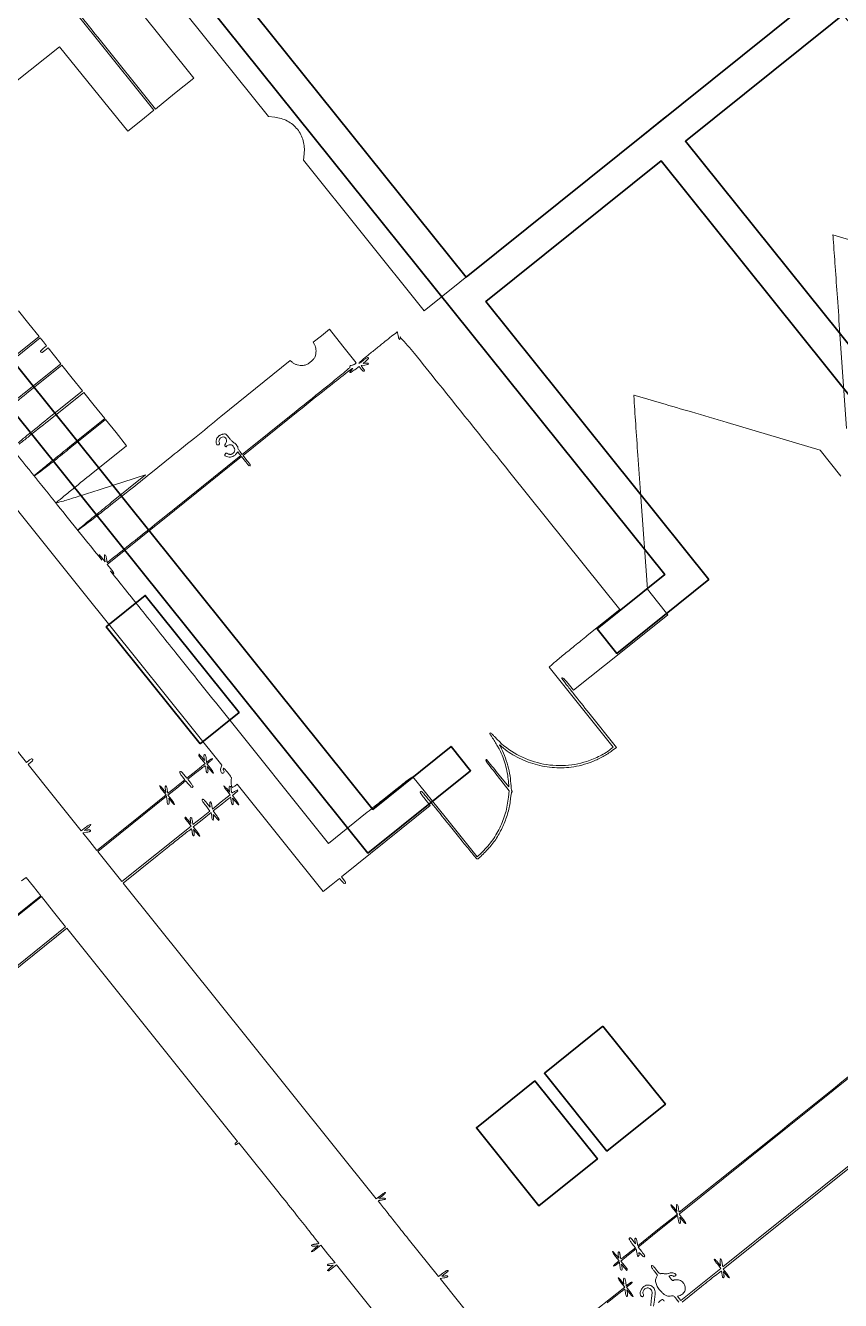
# Model space of a CAD drawing. Header units: metres. Extents: x 7511766 to 7511973, y 4692310 to 4692411.
# Drawn here: x 7511945.65 to 7511952.18, y 4692350.43 to 4692360.63 of the extents above; entities that cross this region are included whole.
import ezdxf

# ---------------------------------------------------------------- set-up
doc = ezdxf.new("R2010")
doc.units = ezdxf.units.M
doc.layers.get('0').update_dxf_attribs({"lineweight": 0})
for name, color, linetype, lineweight in [('A - objekti 1 gjendja faktike_Pen_No__7', 7, 'Continuous', 0), ('ll-cde-shtyllat', 7, 'Continuous', 0), ('shytllat', 5, 'Continuous', 0), ('Structural - Bearing_Pen_No__27', 7, 'Continuous', 0)]:
    doc.layers.add(name, color=color, linetype=linetype, lineweight=lineweight)
doc.layers.add('A - objekti 1 gjendja faktike_Pen_No__8', color=7, linetype='Continuous', lineweight=0, true_color=0xa80f02)
doc.layers.get('0').freeze()

# ---------------------------------------------------------------- blocks, each defined once
blk = doc.blocks.new('A$C51214811')
for points in [[(344.22, 37.13), (344.22, 37.9), (345.79, 37.9), (347.35, 37.9), (347.35, 18.99, 0.000291)], [(347.52, 18.99), (347.52, 37.9), (350.1, 37.9), (352.68, 37.9), (352.7, 19.01, 0.000292)], [(352.91, 19.01), (352.94, 37.9), (371.17, 37.9), (389.4, 37.9), (389.4, 37.64, 0.033607), (389.41, 37.53, 0.082504), (389.43, 37.45, 0.12651), (389.47, 37.41, 0.152103), (389.52, 37.39, 0.152103), (389.58, 37.41, 0.12651), (389.62, 37.45, 0.082504), (389.64, 37.53, 0.033607), (389.65, 37.64), (389.65, 37.9), (398.24, 37.9, -0.000692), (401.53, 37.89, -0.001155), (404.3, 37.88, -0.000054), (406.8, 37.86, -0.424202), (406.82, 37.83, -0.10382), (406.81, 37.79, -0.007062), (406.76, 37.69, -0.009869), (406.69, 37.56, -0.007234), (406.61, 37.43, 0.012708), (406.53, 37.29, 0.015414), (406.46, 37.16, 0.01405), (406.41, 37.05, 0.095102), (406.4, 36.99, 0.218217), (406.44, 36.91, 0.339983), (406.51, 36.9, 0.086405), (406.63, 37.02, 0.02268), (406.78, 37.24), (406.99, 37.6), (406.99, 36.99, 0.012065), (407, 36.74, 0.0222), (407.02, 36.55, 0.01921), (407.04, 36.4, 0.352506), (407.08, 36.37, 0.365646), (407.11, 36.4, 0.014491), (407.14, 36.58, 0.018502), (407.16, 36.83, 0.009164), (407.16, 37.13), (407.16, 37.9), (408.69, 37.9), (410.21, 37.9), (409.95, 37.44, 0.022225), (409.78, 37.09, 0.222541), (409.78, 36.94, 0.536942), (409.87, 36.92, 0.030691), (410.07, 37.19), (410.29, 37.5), (410.31, 36.98, 0.013173), (410.35, 36.48, 0.596495), (410.42, 36.45, 0.206959), (410.5, 36.59, 0.009832), (410.53, 37.16), (410.55, 37.9), (415.38, 37.9), (420.21, 37.9)], [(494.49, 37.88, -0.000004), (503.41, 37.86, -0.425827)], [(437.11, 62.94), (437.11, 64.42, -0.004017), (437.12, 64.99, -0.00671), (437.13, 65.46, -0.001804), (437.15, 65.87, -0.411716), (437.18, 65.9, -0.10382), (437.22, 65.89, -0.007062), (437.32, 65.83, -0.009869), (437.44, 65.76, -0.007234), (437.58, 65.68, 0.012708), (437.71, 65.6, 0.015414), (437.85, 65.54, 0.01405), (437.96, 65.49, 0.095102), (438.02, 65.48, 0.218217), (438.1, 65.51, 0.339983), (438.11, 65.58, 0.086405), (437.99, 65.7, 0.02268), (437.77, 65.85), (437.41, 66.07), (438.02, 66.07, 0.012065), (438.26, 66.07, 0.0222), (438.46, 66.09, 0.01921), (438.61, 66.12, 0.352506), (438.64, 66.15, 0.365646), (438.61, 66.19, 0.014491), (438.42, 66.21, 0.018502), (438.18, 66.23, 0.009164), (437.87, 66.24), (437.11, 66.24), (437.11, 66.74, 0.015416), (437.11, 66.94, 0.025878), (437.09, 67.1, 0.024068), (437.06, 67.23, 0.339565), (437.03, 67.25, 0.33177), (436.99, 67.23, 0.027191), (436.97, 67.12, 0.027994), (436.95, 66.97, 0.017186), (436.94, 66.79), (436.94, 66.33), (436.52, 66.58, 0.009346), (436.21, 66.75, 0.063105), (436.05, 66.81, 0.227008), (435.96, 66.8, 0.236522), (435.93, 66.72, 0.175744), (435.95, 66.67, 0.030637), (436.02, 66.59, 0.030019), (436.12, 66.51, 0.022931), (436.25, 66.43), (436.56, 66.24), (435.99, 66.24, 0.013372), (435.77, 66.23, 0.023366), (435.59, 66.21, 0.020491), (435.45, 66.19, 0.346819), (435.42, 66.15, 0.365646), (435.45, 66.12, 0.014491), (435.63, 66.09, 0.018502), (435.87, 66.07, 0.009164), (436.18, 66.07), (436.94, 66.07), (436.94, 61.2)], [(428.78, 47.54), (420.61, 47.54), (420.87, 48, 0.013355), (420.98, 48.21, 0.038063), (421.04, 48.36, 0.059741), (421.06, 48.46, 0.278577), (421.04, 48.51, 0.031), (421, 48.53, 0.046666), (420.96, 48.55, 0.057974), (420.94, 48.55, 0.246146), (420.92, 48.54, 0.013628), (420.91, 48.52, 0.000456), (420.85, 48.43, 0.000865), (420.79, 48.33, 0.000603), (420.72, 48.22), (420.53, 47.92), (420.53, 48.5, 0.009062), (420.53, 48.78, 0.039053), (420.51, 48.94, 0.088868), (420.47, 49.02, 0.348476), (420.42, 49.04, 0.245891), (420.38, 48.99, 0.029679), (420.34, 48.83, 0.024548), (420.31, 48.6, 0.009086), (420.29, 48.27), (420.27, 47.54), (413.8, 47.54, -0.000919), (411.32, 47.54, -0.001534), (409.23, 47.56, -0.000095), (407.36, 47.58, -0.423439), (407.34, 47.6, -0.10382), (407.35, 47.64, -0.007062), (407.4, 47.75, -0.009869), (407.47, 47.87, -0.007234), (407.55, 48.01, 0.012708), (407.63, 48.14, 0.015414), (407.69, 48.28, 0.01405), (407.74, 48.39, 0.095102), (407.76, 48.45, 0.218217), (407.72, 48.53, 0.339983), (407.65, 48.53, 0.086405), (407.53, 48.42, 0.02268), (407.38, 48.2), (407.17, 47.84), (407.16, 48.45, 0.012065), (407.16, 48.69, 0.0222), (407.14, 48.89, 0.01921), (407.11, 49.04, 0.352506), (407.08, 49.06, 0.365646), (407.04, 49.03, 0.014491), (407.02, 48.85, 0.018502), (407, 48.61, 0.009164), (406.99, 48.3), (406.99, 47.54), (379.96, 47.54), (352.94, 47.54), (352.94, 53.38, -0.001019), (352.94, 55.62, -0.0017), (352.95, 57.5, -0.000117), (352.97, 59.19, -0.423101), (353, 59.21, -0.10382), (353.04, 59.2, -0.007062), (353.14, 59.15, -0.009869), (353.27, 59.08, -0.007234), (353.4, 59, 0.012708), (353.54, 58.92, 0.015414), (353.67, 58.85, 0.01405), (353.78, 58.8, 0.095102), (353.84, 58.79, 0.218217), (353.92, 58.83, 0.339983), (353.93, 58.9, 0.086405), (353.81, 59.02, 0.02268), (353.59, 59.17), (353.23, 59.38), (353.84, 59.38, 0.012065), (354.09, 59.39, 0.0222), (354.28, 59.41, 0.01921), (354.43, 59.43, 0.352506), (354.46, 59.47, 0.365646), (354.43, 59.5, 0.014491), (354.25, 59.53, 0.018502), (354, 59.55, 0.009164), (353.7, 59.55), (352.94, 59.55), (352.94, 61.08), (352.94, 62.6), (353.39, 62.34, 0.022225), (353.74, 62.17, 0.222541), (353.9, 62.17, 0.536942), (353.91, 62.26, 0.030691), (353.64, 62.46), (353.33, 62.67), (353.87, 62.7, 0.013844), (354.37, 62.74, 0.614416), (354.4, 62.81, 0.192919), (354.24, 62.89, 0.010005), (353.68, 62.92), (352.94, 62.94), (352.94, 64.42, -0.00279), (352.94, 64.99, -0.004651), (352.95, 65.46, -0.00087), (352.96, 65.88, -0.40451), (352.98, 65.9, -0.123338), (353.01, 65.89, -0.004527), (353.11, 65.84, -0.008014), (353.23, 65.77, -0.005516), (353.36, 65.69, 0.02518), (353.59, 65.55, 0.059439), (353.78, 65.49, 0.121215), (353.9, 65.49, 0.34063), (353.95, 65.55, 0.20749), (353.93, 65.59, 0.017257), (353.84, 65.67, 0.020758), (353.73, 65.76, 0.014458), (353.59, 65.84), (353.23, 66.06), (353.84, 66.06, 0.012164), (354.09, 66.07, 0.02208), (354.28, 66.09, 0.018882), (354.43, 66.12, 0.351751), (354.46, 66.15, 0.365646), (354.43, 66.19, 0.014491), (354.25, 66.21, 0.018502), (354, 66.23, 0.009164), (353.7, 66.24), (352.94, 66.24), (352.94, 66.75, 0.021971), (352.92, 67.15, 0.330309), (352.83, 67.24, 0.427997), (352.74, 67.18, 0.023715), (352.7, 66.8, -0.01396), (352.68, 66.65, -0.022819), (352.66, 66.52, -0.018968), (352.64, 66.43, -0.344636), (352.61, 66.41, -0.104965), (352.58, 66.42, -0.006308), (352.47, 66.47, -0.00923), (352.35, 66.54, -0.006674), (352.22, 66.62, 0.009059), (351.96, 66.77, 0.07668), (351.84, 66.82, 0.284194), (351.78, 66.79, 0.169831), (351.75, 66.72, 0.174943), (351.77, 66.66, 0.032609), (351.84, 66.59, 0.031428), (351.95, 66.5, 0.024173), (352.07, 66.42), (352.39, 66.24), (351.81, 66.24, 0.013289), (351.59, 66.23, 0.023467), (351.41, 66.21, 0.020767), (351.27, 66.19, 0.347374), (351.24, 66.15, 0.362465), (351.27, 66.12, 0.015687), (351.44, 66.09, 0.019442), (351.67, 66.07, 0.009838), (351.96, 66.07), (352.68, 66.07), (352.68, 64.55), (352.68, 63.03), (352.32, 63.24, 0.011428), (352.18, 63.32, 0.013958), (352.04, 63.38, 0.012485), (351.92, 63.43, 0.089811), (351.86, 63.44, 0.188548), (351.78, 63.41, 0.340202), (351.76, 63.35, 0.103425), (351.85, 63.24, 0.028074), (352.03, 63.12), (352.3, 62.94), (351.55, 62.94, 0.00476), (351.12, 62.93, 0.046102), (350.94, 62.91, 0.16301), (350.86, 62.87, 0.231102), (350.84, 62.79, 0.216015), (350.89, 62.71, 0.087454), (351.02, 62.66, 0.034227), (351.26, 62.64, 0.004591), (351.77, 62.62), (352.68, 62.59), (352.68, 61.15), (352.68, 59.71), (352.29, 59.93, 0.008959), (352, 60.08, 0.069373), (351.85, 60.13, 0.25141), (351.78, 60.11, 0.198121), (351.75, 60.03, 0.180386), (351.77, 59.98, 0.035725), (351.84, 59.91, 0.033672), (351.95, 59.83, 0.025766), (352.07, 59.76), (352.39, 59.6), (351.81, 59.57, 0.010857), (351.29, 59.54, 0.597596), (351.26, 59.46, 0.219319), (351.4, 59.39, 0.009046), (351.96, 59.38), (352.68, 59.38), (352.68, 53.46), (352.68, 47.54), (350.1, 47.54), (347.52, 47.54), (347.52, 53.43), (347.52, 59.31), (347.84, 59.12, -0.004855), (347.97, 59.05, -0.005537), (348.09, 58.97, -0.005042), (348.19, 58.9, -0.030884), (348.24, 58.86, 0.094374), (348.33, 58.81, 0.116251), (348.43, 58.8, 0.159083), (348.51, 58.83, 0.211125), (348.54, 58.9, 0.175744), (348.52, 58.95, 0.030637), (348.44, 59.03, 0.030019), (348.34, 59.11, 0.022931), (348.22, 59.19), (347.9, 59.38), (348.47, 59.38, 0.013372), (348.7, 59.39, 0.023366), (348.88, 59.41, 0.020491), (349.02, 59.43, 0.346819), (349.04, 59.47, 0.365646), (349.01, 59.5, 0.014491), (348.83, 59.53, 0.018502), (348.59, 59.55, 0.009164), (348.28, 59.55), (347.52, 59.55), (347.52, 61.07), (347.52, 62.59), (348.13, 62.62, 0.008479), (348.46, 62.64, 0.047313), (348.63, 62.66, 0.105433), (348.73, 62.71, 0.176416), (348.77, 62.79, 0.204914), (348.76, 62.87, 0.180342), (348.69, 62.91, 0.0535), (348.53, 62.93, 0.005846), (348.16, 62.94), (347.52, 62.94), (347.52, 64.42, -0.004017), (347.53, 64.99, -0.006694), (347.54, 65.46, -0.001794), (347.56, 65.87, -0.40162), (347.58, 65.9, -0.111035), (347.62, 65.89, -0.00754), (347.73, 65.84, -0.010506), (347.85, 65.77, -0.007675), (347.99, 65.69, 0.013093), (348.12, 65.61, 0.015532), (348.26, 65.54, 0.014424), (348.37, 65.49, 0.08935), (348.44, 65.48, 0.300243), (348.5, 65.52, 0.270054), (348.5, 65.6, 0.076762), (348.37, 65.74, 0.029789), (348.15, 65.88), (347.82, 66.06), (348.43, 66.07, 0.012089), (348.67, 66.07, 0.022171), (348.87, 66.09, 0.019132), (349.02, 66.12, 0.352327), (349.04, 66.15, 0.365646), (349.01, 66.19, 0.014491), (348.83, 66.21, 0.018502), (348.59, 66.23, 0.009164), (348.28, 66.24), (347.52, 66.24), (347.52, 66.74, 0.015416), (347.51, 66.94, 0.025878), (347.5, 67.1, 0.024068), (347.47, 67.23, 0.339565), (347.44, 67.25, 0.332069), (347.4, 67.23, 0.027056), (347.38, 67.12, 0.027913), (347.36, 66.97, 0.017134), (347.35, 66.79), (347.35, 66.32), (346.94, 66.58, 0.012763), (346.64, 66.75, 0.067597), (346.47, 66.81, 0.21343), (346.38, 66.8, 0.244789), (346.34, 66.72, 0.180386), (346.36, 66.66, 0.035725), (346.43, 66.59, 0.033672), (346.53, 66.51, 0.025766), (346.65, 66.44), (346.97, 66.28), (346.4, 66.25, 0.011581), (345.87, 66.22, 0.639683), (345.84, 66.15, 0.186785), (346, 66.08, 0.009128), (346.59, 66.07), (347.35, 66.07), (347.35, 64.5), (347.35, 62.94), (346.72, 62.94, 0.008231), (346.4, 62.93, 0.037698), (346.22, 62.91, 0.078447), (346.12, 62.88, 0.275146), (346.08, 62.82, 0.209389), (346.13, 62.72, 0.116936), (346.25, 62.65, 0.056284), (346.47, 62.61, 0.013661), (346.85, 62.6), (347.35, 62.6), (347.35, 61.16, -0.004135), (347.35, 60.61, -0.006907), (347.33, 60.15, -0.001911), (347.31, 59.75, -0.411222), (347.29, 59.73, -0.10382), (347.25, 59.74, -0.007062), (347.14, 59.79, -0.009869), (347.02, 59.86, -0.007234), (346.89, 59.94, 0.012708), (346.75, 60.02, 0.015414), (346.62, 60.08, 0.01405), (346.5, 60.13, 0.095102), (346.44, 60.15, 0.218217), (346.36, 60.11, 0.339983), (346.36, 60.04, 0.086405), (346.47, 59.92, 0.02268), (346.7, 59.77), (347.06, 59.56), (346.44, 59.55, 0.012065), (346.2, 59.55, 0.0222), (346, 59.53, 0.01921), (345.86, 59.5, 0.352506), (345.83, 59.47, 0.365646), (345.86, 59.43, 0.014491), (346.04, 59.41, 0.018502), (346.28, 59.39, 0.009164), (346.59, 59.38), (347.35, 59.38), (347.35, 53.46), (347.35, 47.54), (345.83, 47.54), (344.31, 47.54), (344.56, 47.97, 0.009346), (344.74, 48.27, 0.063105), (344.8, 48.44, 0.227008), (344.78, 48.52, 0.236522), (344.71, 48.55, 0.175744), (344.66, 48.54, 0.030637), (344.58, 48.46, 0.030019), (344.49, 48.36, 0.022931), (344.42, 48.24), (344.23, 47.92), (344.23, 48.5, 0.009126), (344.22, 48.78, 0.039013), (344.2, 48.94, 0.08811), (344.17, 49.02, 0.348167), (344.12, 49.04, 0.245891), (344.07, 48.99, 0.029679), (344.03, 48.83, 0.024548), (344, 48.6, 0.009086), (343.99, 48.27), (343.96, 47.54), (338.3, 47.54), (332.63, 47.54), (332.63, 48.01, 0.009792), (332.63, 48.27, 0.077556), (332.6, 48.39, 0.189837), (332.55, 48.45, 0.118451), (332.46, 48.47, 0.118451), (332.37, 48.45, 0.189837), (332.32, 48.39, 0.077556), (332.3, 48.27, 0.009792), (332.29, 48.01), (332.29, 47.54), (328.31, 47.54)], [(289.57, 67.68), (319.24, 67.67), (348.92, 67.67), (349.06, 67.42, 0.067557), (349.21, 67.23, 0.068943), (349.4, 67.09, 0.077621), (349.59, 67.01, 0.142159), (349.76, 67.03, 0.183629), (349.86, 67.11, 0.18745), (349.87, 67.23, 0.157825), (349.79, 67.35, 0.135657), (349.66, 67.41, -0.048901), (349.58, 67.42, -0.035605), (349.5, 67.46, -0.036249), (349.43, 67.5, -0.063394), (349.38, 67.55, -0.371505), (349.38, 67.61, -0.173568), (349.45, 67.65, -0.034668), (349.67, 67.67, -0.003667), (350.17, 67.68, -0.005662), (350.62, 67.67, -0.027107), (350.88, 67.65, -0.048952), (351.04, 67.61, -0.223013), (351.1, 67.55, 0.128727), (351.22, 67.4, 0.020745), (351.52, 67.17, 0.02056), (351.83, 66.96, 0.132543), (352.02, 66.91, 0.122873), (352.1, 66.93, 0.174674), (352.14, 66.99, 0.08313), (352.17, 67.09, 0.014572), (352.17, 67.29), (352.17, 67.68), (361.35, 67.68), (370.53, 67.68), (370.53, 69.07), (370.53, 70.46), (371.02, 70.48, 0.012571), (371.27, 70.5, 0.055818), (371.41, 70.53, 0.10964), (371.49, 70.58, 0.156356), (371.53, 70.66, 0.170556), (371.52, 70.73, 0.199387), (371.46, 70.78, 0.066037), (371.33, 70.8, 0.008037), (371.05, 70.81), (370.53, 70.81), (370.53, 78.42), (370.53, 86.03), (369.39, 86.03, -0.00255), (368.67, 86.04, -0.034233), (368.41, 86.06, -0.130799), (368.29, 86.11, -0.22979), (368.25, 86.2, -0.390648), (368.35, 86.31, -0.013083), (369, 86.35, -0.00682), (370.25, 86.37, -0.000378), (374.12, 86.37, 0.001149), (376.41, 86.38, 0.002), (378.31, 86.39, 0.000196), (379.99, 86.42, 0.256366), (380.04, 86.45, 0.162142), (380.08, 86.6, 0.002837), (380, 87.48, 0.007894), (379.9, 88.34, 0.017262), (379.79, 88.99, 0.039739), (379.31, 90.63, 0.035617), (378.57, 92.24, 0.035385), (377.61, 93.73, 0.037901), (376.46, 95.04, -0.009985), (376.26, 95.24, -0.014216), (376.1, 95.43, -0.010136), (375.97, 95.59, -0.166081), (375.95, 95.65, 0.128615), (375.94, 95.7, 0.100724), (375.91, 95.73, 0.089119), (375.86, 95.75, 0.075661), (375.81, 95.76, -0.112019), (375.73, 95.78, -0.016256), (375.58, 95.86, -0.017728), (375.41, 95.96, -0.014347), (375.24, 96.08, 0.03068), (374.12, 96.81, 0.026204), (372.86, 97.44, 0.026158), (371.54, 97.94, 0.030228), (370.24, 98.27, -0.004459), (370.05, 98.3, -0.107525), (370.01, 98.32, -0.643923), (370.01, 98.34, -0.020792), (370.11, 98.36, 0.063233), (372.44, 98.99, 0.051501), (374.73, 100.22, 0.050633), (376.75, 101.91, 0.056049), (378.31, 103.92, 0.034619), (378.98, 105.21, 0.029405), (379.51, 106.65, 0.029336), (379.87, 108.14, 0.033957), (380.02, 109.59), (380.05, 110.27), (374.15, 110.29, -0.000576), (370.81, 110.31, -0.00467), (369.28, 110.33, -0.003001), (368.32, 110.36, -0.403512), (368.25, 110.44, -0.32308), (368.3, 110.5, -0.047538), (368.46, 110.54, -0.023576), (368.77, 110.57, -0.003867), (369.37, 110.59), (370.49, 110.61), (370.51, 118.67), (370.53, 126.73), (368.34, 126.73), (366.14, 126.73), (355.5, 134.09, -0.000281), (351.41, 136.92, -0.000466), (347.97, 139.31, -0.000015), (344.86, 141.48, -0.154751), (344.83, 141.52, -0.339248), (344.85, 141.56, -0.000026), (347.95, 143.73, -0.000782), (351.38, 146.13, -0.00047), (355.46, 148.96), (366.12, 156.34), (368.33, 156.34), (370.53, 156.34)], [(366.08, 160.9), (355.68, 168.11, 0.000017), (351.67, 170.88, 0.000027), (348.26, 173.25, 0.000004), (345.22, 175.34, 0.001686), (345.01, 175.49), (344.74, 175.68), (355.37, 183.03)], [(345.72, 195.06, -0.000133), (331.63, 195.08, -0.001108)], [(325.24, 195.1, -0.000175), (321.04, 195.13, -0.412304)], [(433.73, 134.21, -0.000056), (433.73, 112.66, -0.000094), (433.72, 94.51), (433.71, 78.01, -0.414038), (433.69, 78, -0.118776), (433.67, 78, -0.002401), (433.56, 78.06, -0.005535), (433.44, 78.13, -0.003675), (433.29, 78.21, 0.022155), (432.88, 78.42, 0.273227), (432.71, 78.4, 0.502959), (432.71, 78.29, 0.025371), (433.07, 78.04), (433.43, 77.83), (432.82, 77.83, 0.012065), (432.58, 77.82, 0.0222), (432.38, 77.8, 0.01921), (432.23, 77.78, 0.352506), (432.21, 77.74, 0.365646), (432.24, 77.71, 0.014491), (432.42, 77.68, 0.018502), (432.66, 77.66, 0.009164), (432.97, 77.66), (433.73, 77.66), (433.73, 74.27), (433.73, 70.88), (433.34, 71.09, 0.011597), (433.18, 71.18, 0.014102), (433.03, 71.25, 0.012683), (432.9, 71.3, 0.089272), (432.83, 71.31, 0.181597), (432.74, 71.28, 0.363837), (432.73, 71.21, 0.105918), (432.83, 71.1, 0.029861), (433.03, 70.98), (433.35, 70.81), (432.77, 70.81, 0.006858), (432.44, 70.8, 0.059034), (432.3, 70.78, 0.188203), (432.24, 70.73, 0.188648), (432.22, 70.66, 0.194705), (432.27, 70.58, 0.098226), (432.38, 70.53, 0.040748), (432.58, 70.5, 0.006273), (432.99, 70.48), (433.73, 70.46), (433.73, 69.24, -0.004862), (433.72, 68.77, -0.008121), (433.71, 68.37, -0.002633), (433.69, 68.04, -0.408114), (433.66, 68.02, -0.10382), (433.63, 68.03, -0.007062), (433.52, 68.08, -0.009869), (433.4, 68.15, -0.007234), (433.26, 68.23, 0.012708), (433.13, 68.31, 0.015414), (432.99, 68.37, 0.01405), (432.88, 68.42, 0.095102), (432.82, 68.44, 0.218217), (432.74, 68.4, 0.339983), (432.73, 68.33, 0.086405), (432.85, 68.21, 0.02268), (433.07, 68.06), (433.43, 67.85), (432.82, 67.85, 0.012065), (432.58, 67.84, 0.0222), (432.38, 67.82, 0.01921), (432.23, 67.79, 0.352506), (432.21, 67.76, 0.365646), (432.24, 67.72, 0.014491), (432.42, 67.7, 0.018502), (432.66, 67.68, 0.009164), (432.97, 67.68), (433.73, 67.68), (433.73, 67.17, 0.015416), (433.73, 66.97, 0.025878), (433.75, 66.81, 0.024068), (433.78, 66.69, 0.339565), (433.81, 66.66, 0.33177), (433.85, 66.68, 0.027191), (433.87, 66.8, 0.027994), (433.89, 66.95, 0.017186), (433.9, 67.12), (433.9, 67.59), (434.32, 67.33, 0.009298), (434.63, 67.16, 0.065443), (434.8, 67.1, 0.236264), (434.88, 67.12, 0.222811), (434.91, 67.19, 0.180386), (434.89, 67.25, 0.035725), (434.82, 67.32, 0.033672), (434.72, 67.4, 0.025766), (434.6, 67.47), (434.28, 67.63), (434.85, 67.66, 0.011581), (435.38, 67.69, 0.639683), (435.4, 67.76, 0.186785), (435.24, 67.83, 0.009128), (434.66, 67.84), (433.9, 67.84), (433.9, 69.16), (433.9, 70.48), (434.36, 70.22, 0.013631), (434.56, 70.11, 0.036849), (434.71, 70.04, 0.055395), (434.82, 70.02, 0.28585), (434.87, 70.05, 0.276109), (434.87, 70.13, 0.065203), (434.79, 70.24, 0.060197), (434.66, 70.34, 0.104151), (434.53, 70.39, -0.757322), (434.53, 70.42, -0.042678), (434.68, 70.47, -0.021619), (434.92, 70.52, -0.032622), (435.15, 70.54, 0.030487), (435.27, 70.55, 0.076353), (435.35, 70.58, 0.11964), (435.4, 70.62, 0.160636), (435.42, 70.68, 0.273642), (435.38, 70.74, 0.084509), (435.27, 70.78, 0.035355), (435.06, 70.8, 0.005946), (434.66, 70.81), (433.9, 70.81), (433.9, 74.19), (433.9, 77.57), (434.35, 77.32, 0.005105), (434.68, 77.14, 0.05887), (434.82, 77.08, 0.273209), (434.88, 77.1, 0.194915), (434.91, 77.17, 0.175744), (434.89, 77.22, 0.030637), (434.82, 77.3, 0.030019), (434.72, 77.38, 0.022931), (434.59, 77.46), (434.28, 77.65), (434.85, 77.65, 0.013372), (435.07, 77.66, 0.023366), (435.26, 77.68, 0.020491), (435.39, 77.71, 0.346819), (435.42, 77.74, 0.365646), (435.39, 77.78, 0.014491), (435.21, 77.8, 0.018502), (434.97, 77.82, 0.009164), (434.66, 77.83), (433.9, 77.83), (433.9, 134.09)], [(443.03, 134.21), (443.03, 77.98), (442.64, 78.2, 0.022045), (442.21, 78.42, 0.238876), (442.02, 78.41, 0.537909), (442.02, 78.3, 0.027138), (442.38, 78.05), (442.74, 77.83), (442.12, 77.83, 0.012164), (441.88, 77.82, 0.02208), (441.69, 77.8, 0.018882), (441.54, 77.78, 0.351751), (441.51, 77.74, 0.365646), (441.54, 77.71, 0.014491), (441.72, 77.68, 0.018502), (441.96, 77.66, 0.009164), (442.27, 77.66), (443.03, 77.66), (443.03, 74.23), (443.03, 70.81), (442.66, 70.81), (442.29, 70.81), (442.42, 71.14, 0.143574), (442.47, 71.72, 0.151217), (442.2, 72.22, 0.141344), (441.68, 72.5, 0.121117), (441.05, 72.49, 0.084776), (440.81, 72.37, 0.050739), (440.57, 72.17, 0.051655), (440.38, 71.93, 0.139362), (440.33, 71.73, -0.120946), (440.31, 71.65, -0.182523), (440.25, 71.6, -0.08014), (440.14, 71.57, -0.011834), (439.9, 71.57, -0.0216), (439.61, 71.58, -0.21338), (439.51, 71.64, -0.327174), (439.51, 71.73, -0.041051), (439.65, 71.91, -0.022886), (439.72, 71.97, -0.026473), (439.79, 72.02, -0.026952), (439.86, 72.06, -0.120635), (439.9, 72.07, 0.230696), (439.94, 72.09, 0.073245), (439.96, 72.14, 0.055829), (439.98, 72.21, 0.037102), (439.99, 72.29, 0.028854), (439.98, 72.41, 0.191812), (439.95, 72.46, 0.214512), (439.9, 72.47, 0.03666), (439.8, 72.45, 0.071443), (439.59, 72.35, 0.059957), (439.4, 72.2, 0.060383), (439.26, 72, 0.075002), (439.18, 71.79, -0.063628), (439.14, 71.67, -0.033277), (439.06, 71.53, -0.031998), (438.95, 71.4, -0.037376), (438.84, 71.29, 0.022916), (438.73, 71.19, 0.027877), (438.63, 71.08, 0.028345), (438.57, 70.99, 0.14066), (438.55, 70.93, -0.296753), (438.51, 70.87, -0.067328), (438.39, 70.83, -0.031241), (438.16, 70.81, -0.005767), (437.74, 70.81, 0.004256), (437.27, 70.8, 0.04257), (437.07, 70.78, 0.153687), (436.98, 70.74, 0.245386), (436.96, 70.66, 0.192775), (437.01, 70.58, 0.099171), (437.12, 70.53, 0.041399), (437.31, 70.5, 0.006458), (437.71, 70.48), (438.44, 70.46), (438.56, 70.19, 0.125724), (438.84, 69.83, 0.082847), (439.3, 69.59, 0.067435), (439.91, 69.47, 0.044547), (440.63, 69.5, 0.045407), (441.01, 69.58, 0.061182), (441.34, 69.73, 0.068531), (441.59, 69.94, 0.082741), (441.76, 70.19, -0.041587), (441.85, 70.36, -0.154842), (441.94, 70.43, -0.085784), (442.09, 70.46, -0.007774), (442.46, 70.47), (443.03, 70.47)], [(441.68, 69.01, 0.0831), (441.55, 69.03, 0.107498), (441.43, 69, 0.221958), (441.37, 68.93, 0.062393), (441.34, 68.76, 0.003589), (441.34, 68.25)], [(441.33, 67.46), (440.76, 68.08, 0.011982), (440.29, 68.57, 0.044714), (439.96, 68.84, 0.070874), (439.67, 68.98, 0.078159), (439.37, 69.03, 0.098508), (439.1, 68.97, 0.073809), (438.83, 68.82, 0.072433), (438.62, 68.59, 0.087704), (438.5, 68.32, 0.110913), (438.49, 67.89, 0.080711), (438.66, 67.43, 0.090843), (438.94, 67.1, 0.21089), (439.25, 67.01, 0.154891), (439.39, 67.08, 0.205775), (439.44, 67.21, 0.206634), (439.39, 67.34, 0.155718), (439.25, 67.41, -0.120035), (439.08, 67.47, -0.083756), (438.94, 67.62, -0.077229), (438.84, 67.81, -0.077472), (438.8, 68.03, -0.10504), (438.85, 68.25, -0.10037), (438.98, 68.44, -0.097017), (439.18, 68.56, -0.091225), (439.42, 68.61, -0.091469), (439.59, 68.57, -0.068605), (439.76, 68.48, -0.035955), (439.98, 68.29, -0.006703), (440.36, 67.91, 0.01145), (441.07, 67.2, 0.087883)], [(443.29, 70.81), (443.29, 74.15, -0.001779), (443.29, 75.43, -0.002971), (443.31, 76.51, -0.000356), (443.33, 77.46, -0.420426), (443.35, 77.49, -0.10382), (443.39, 77.48, -0.007062), (443.5, 77.42, -0.009869), (443.62, 77.36, -0.007234), (443.75, 77.27, 0.009059), (444.01, 77.12, 0.07668), (444.13, 77.08, 0.284194), (444.19, 77.1, 0.169831), (444.22, 77.18, 0.174943), (444.2, 77.23, 0.032609), (444.13, 77.31, 0.031428), (444.02, 77.39, 0.024173), (443.9, 77.47), (443.58, 77.65), (444.16, 77.66, 0.013289), (444.38, 77.66, 0.023467), (444.56, 77.68, 0.020767), (444.7, 77.71, 0.347374), (444.73, 77.74, 0.362465), (444.7, 77.78, 0.015687), (444.53, 77.8, 0.019442), (444.3, 77.82, 0.009838), (444.01, 77.83), (443.29, 77.83), (443.29, 134.04, -0.000106)], [(443.31, 173.75, -0.000001), (443.33, 190.23, -0.415883)], [(500.58, 291.8, -0.000003), (500.6, 303.34, -0.41574)], [(249.62, 140.26, -0.000004), (249.61, 132.5, -0.413589)], [(98.06, 90.5, -0.000001), (113.4, 90.48, -0.426088)], [(102.62, 138.06, -0.000001), (113.4, 138.04, -0.0589)], [(201.34, 137.96, -0.000006), (209, 137.94, -0.425725)], [(201.34, 147.01, -0.000006), (209, 146.99, -0.425725)], [(156.67, 185.38, -0.000002), (156.68, 191.94, -0.41377)], [(318.5, 193.1), (318.5, 159.91), (318.5, 126.73), (305.6, 126.73), (292.7, 126.73), (292.13, 127.31, 0.095144), (290.67, 128.31, 0.103692), (288.99, 128.67, 0.103712), (287.3, 128.32, 0.095218), (285.84, 127.31), (285.26, 126.73), (267.84, 126.73, -0.000284), (261.14, 126.73, -0.000463)], [(249.91, 177.49, -0.000004), (249.93, 185.25, -0.413589)], [(280.28, 214.7, -0.000004), (285.5, 214.69, -0.413656)], [(254.02, 115.58, -0.000026), (250.43, 115.6, -0.424894)], [(263.2, 122.14), (275.02, 122.16), (275.02, 118.86), (275.02, 115.56), (262.71, 115.56, -0.000483), (257.99, 115.56, -0.000806)], [(284.58, 84.43), (286.78, 84.43), (288.98, 84.43), (288.98, 78.38, 0.000539)], [(289.23, 78.38), (289.23, 84.43), (289.91, 84.43), (290.59, 84.43), (290.59, 83.88, 0.007414), (290.59, 83.55, 0.067313), (290.61, 83.42, 0.186514), (290.66, 83.35, 0.134481), (290.75, 83.33, 0.134481), (290.84, 83.35, 0.186514), (290.9, 83.42, 0.067313), (290.92, 83.55, 0.007414), (290.92, 83.88), (290.92, 84.43), (292.28, 84.43), (293.63, 84.43), (293.63, 78.38, 0.000539), (293.63, 74.9, 0.004705)], [(293.88, 74.9, 0.000539), (293.88, 78.38), (293.88, 84.43), (296.08, 84.43), (298.28, 84.43), (298.28, 78.38, 0.000539), (298.29, 74.9, 0.004705), (298.31, 73.36, 0.003261)], [(298.52, 73.36, 0.004705), (298.53, 74.9, 0.000539), (298.54, 78.38), (298.54, 84.43), (300.78, 84.43), (303.02, 84.43), (303.02, 78.38, 0.00093), (303.03, 75.73, 0.002567), (303.04, 73.86, 0.000369), (303.06, 72.37, 0.409692), (303.11, 72.33, 0.409692), (303.15, 72.37, 0.000369), (303.17, 73.86, 0.002567), (303.19, 75.73, 0.00093), (303.19, 78.38), (303.19, 84.43), (305.43, 84.43), (307.67, 84.43), (307.67, 78.37, 0.000793), (307.68, 75.48, 0.003117), (307.7, 73.69, 0.000752), (307.72, 72.38, 0.506048), (307.77, 72.35, 0.221578), (307.82, 72.4, 0.000189), (308.48, 74.07, 0.001904), (309.22, 75.96, 0.001159), (310.07, 78.18), (312.28, 83.99), (312.31, 78.16, 0.001), (312.32, 75.66, 0.002555), (312.34, 73.84, 0.000346), (312.37, 72.37, 0.408564), (312.41, 72.33, 0.410653), (312.46, 72.38, 0.000057), (312.51, 76.79, 0.001396), (312.55, 81, 0.002072), (312.56, 84.68, 0.000188), (312.56, 84.78), (312.55, 88.27, 0.000001), (312.54, 92.14, 0.000001), (312.53, 96.71), (312.49, 108.61), (312.81, 108.67, 0.060656), (313.17, 108.78, 0.047568), (313.51, 108.97, 0.046741), (313.83, 109.24, 0.053058), (314.07, 109.54, 0.026273), (314.2, 109.78, 0.05824), (314.27, 109.98, 0.045548), (314.31, 110.22, 0.011064), (314.32, 110.61, 0.010066), (314.31, 111.02, 0.053131), (314.27, 111.24, 0.070154), (314.2, 111.43, 0.025344), (314.05, 111.66, 0.036248), (313.78, 111.97, 0.048704), (313.49, 112.21, 0.052592), (313.19, 112.37, 0.054947), (312.86, 112.47), (312.5, 112.53), (312.5, 113.92), (312.5, 115.3), (315.37, 115.3), (318.25, 115.3), (318.25, 115.09, -0.045569), (318.24, 114.99, -0.022295), (318.21, 114.86, -0.02191), (318.17, 114.73, -0.029585), (318.12, 114.62, 0.011902), (318.05, 114.47, 0.107826), (318.03, 114.4, 0.229191), (318.05, 114.36, 0.075943), (318.12, 114.32, -0.304902), (318.2, 114.2, -0.00166), (318.23, 112.74, -0.003148), (318.25, 110.41, -0.000341), (318.25, 105.02), (318.25, 95.76), (317.75, 95.76, -0.013823), (317.55, 95.77, -0.019921), (317.38, 95.78, -0.016161), (317.24, 95.81, -0.207302), (317.2, 95.84, 0.190931), (317.08, 95.92, 0.055036), (316.86, 95.96, 0.048772), (316.59, 95.94, 0.043783), (316.32, 95.87, -0.029698), (316.14, 95.83, -0.017872), (315.94, 95.79, -0.017871), (315.73, 95.77, -0.029638), (315.55, 95.77, 0.00993), (315.01, 95.79, 0.087968), (314.78, 95.75, 0.158775), (314.63, 95.64, 0.053338), (314.51, 95.4, 0.018063), (314.45, 95.25, 0.01613), (314.4, 95.09, 0.016406), (314.37, 94.94, 0.047328), (314.36, 94.83, 0.123828), (314.45, 94.47, 0.074411), (314.71, 94.12, 0.100629), (315.01, 93.93, 0.36076), (315.21, 93.99, 0.058537), (315.27, 94.13, 0.187349), (315.27, 94.23, 0.160649), (315.2, 94.31, 0.040558), (315.04, 94.38, -0.107945), (314.86, 94.5, -0.108648), (314.74, 94.68, -0.103734), (314.71, 94.9, -0.090479), (314.77, 95.13, -0.175419), (314.98, 95.35, -0.166765), (315.29, 95.39, -0.150308), (315.58, 95.22, -0.142024), (315.74, 94.92, 0.036534), (315.77, 94.8, 0.090483), (315.82, 94.72, 0.120338), (315.88, 94.68, 0.097136), (315.96, 94.66, 0.049538), (316.03, 94.67, 0.157244), (316.08, 94.69, 0.197701), (316.09, 94.73, 0.083848), (316.08, 94.79, -0.147614), (316.07, 94.97, -0.063868), (316.15, 95.19, -0.063931), (316.28, 95.38, -0.149748), (316.43, 95.47, -0.097671), (316.82, 95.49, -0.128944), (317.15, 95.36, -0.14601), (317.34, 95.09, -0.138518), (317.36, 94.76, -0.05389), (317.32, 94.63, -0.062735), (317.25, 94.52, -0.060262), (317.16, 94.43, -0.044421), (317.04, 94.35, 0.002093), (316.93, 94.3, 0.003032), (316.84, 94.25, 0.001553), (316.76, 94.21, 0.050235), (316.75, 94.2, 0.2614), (316.74, 94.18, 0.016535), (316.75, 94.13, 0.020895), (316.77, 94.07, 0.013728), (316.79, 94, 0.039093), (316.84, 93.89, 0.24682), (316.89, 93.86, 0.130591), (316.96, 93.87, 0.008927), (317.15, 93.97, 0.085242), (317.43, 94.17, 0.086068), (317.62, 94.45, 0.084476), (317.71, 94.78, 0.078209), (317.68, 95.14), (317.6, 95.51), (317.92, 95.51), (318.25, 95.51), (318.25, 84.09, -0.000276), (318.25, 79.71, -0.000461), (318.24, 76.02, -0.000009), (318.23, 72.68, -0.41334), (318.22, 72.67, -0.118776), (318.19, 72.67, -0.002401), (318.08, 72.73, -0.005535), (317.96, 72.8, -0.003675), (317.81, 72.88, 0.022155), (317.4, 73.09, 0.273227), (317.23, 73.07, 0.502959), (317.23, 72.96, 0.025371), (317.59, 72.71), (317.95, 72.5), (317.34, 72.5, 0.010282), (316.77, 72.49, 0.631081), (316.74, 72.41, 0.196949), (316.9, 72.34, 0.008455), (317.51, 72.31, -0.981615), (317.51, 72.29, -0.00002), (308.08, 72.28, -0.000135), (297.28, 72.27, -0.000078), (284.3, 72.26)]]:
    blk.add_lwpolyline(points, format="xyb")
blk.add_lwpolyline([(318.92, 121.93, 0.028554), (319.21, 121.78, 0.147988), (319.39, 121.76, 0.557558), (319.42, 121.84, 0.064913), (319.26, 121.99, -0.711762), (319.3, 122.11, -0.00128), (322.15, 122.13, -0.001644), (327.13, 122.15, -0.000093), (342.51, 122.16), (365.96, 122.16), (365.96, 116.59, 0.000908), (365.97, 114.41, 0.001323), (365.98, 112.5, 0.000645), (366, 110.87, 0.023164), (366.02, 110.5), (366.07, 109.98), (372.91, 109.98), (379.75, 109.98), (379.75, 109.53, -0.032359), (379.7, 108.78, -0.018714), (379.55, 107.89, -0.01788), (379.31, 106.95, -0.018934), (379.02, 106.04, -0.074435), (377.42, 103.14, -0.070514), (375.02, 100.78, -0.07055), (372.05, 99.17, -0.074647), (368.82, 98.49, 0.006689), (368.42, 98.46, 0.02745), (368.18, 98.43, 0.045691), (368.03, 98.39, 0.307745), (367.99, 98.33, 0.090715), (368, 98.29, 0.093773), (368.03, 98.25, 0.097399), (368.06, 98.22, 0.106884), (368.1, 98.21, -0.020928), (368.53, 98.19, -0.004829), (369.26, 98.1, -0.005156), (369.99, 98, -0.014765), (370.5, 97.92, -0.026684), (371.52, 97.65, -0.022478), (372.56, 97.26, -0.022184), (373.58, 96.78, -0.023992), (374.53, 96.21), (375.14, 95.8), (372.77, 95.76, 0.000813), (370.43, 95.72, 0.643438), (370.4, 95.63, 0.206429), (370.58, 95.55, 0.000735), (373, 95.51), (375.6, 95.47), (376.2, 94.87, -0.044752), (377.59, 93.25, -0.043818), (378.67, 91.39, -0.044408), (379.4, 89.39, -0.048923), (379.73, 87.37), (379.78, 86.63), (372.93, 86.63), (366.07, 86.63), (366.02, 86.11, 0.023672), (366, 85.72, 0.000478), (365.98, 83.78, 0.00113), (365.97, 81.51, 0.000759), (365.96, 78.91), (365.96, 72.24), (342.38, 72.26, -0.000119), (333.38, 72.27, -0.000207), (325.89, 72.28, -0.000033), (319.37, 72.29, -0.973398), (319.37, 72.31, 0.01154), (319.9, 72.35, 0.632669), (319.92, 72.42, 0.190085), (319.77, 72.49, 0.008975), (319.18, 72.5), (318.42, 72.5), (318.42, 84), (318.42, 95.51), (319.26, 95.51, 0.005163), (319.72, 95.51, 0.032071), (319.95, 95.53, 0.076301), (320.07, 95.57, 0.286822), (320.11, 95.64, 0.286822), (320.07, 95.7, 0.076301), (319.95, 95.74, 0.032071), (319.72, 95.76, 0.005163), (319.26, 95.76), (318.42, 95.76), (318.42, 105.19, -0.000639), (318.43, 110.73, -0.003956), (318.46, 113.58, -0.02684), (318.51, 114.4, -0.902268), (318.59, 114.39, 0.012564), (318.64, 113.89, 0.568272), (318.72, 113.86, 0.22225), (318.79, 113.99, 0.00922), (318.82, 114.56), (318.85, 115.3), (319.31, 115.3, 0.012253), (319.54, 115.31, 0.054817), (319.67, 115.33, 0.118676), (319.75, 115.37, 0.210594), (319.77, 115.43, 0.199703), (319.75, 115.49, 0.122981), (319.68, 115.53, 0.059108), (319.56, 115.55, 0.014185), (319.35, 115.56), (318.93, 115.56), (319.18, 115.99, 0.003297), (319.37, 116.32, 0.068328), (319.42, 116.42, 0.358977), (319.39, 116.47, 0.11016), (319.31, 116.49, 0.154657), (319.25, 116.47, 0.042934), (319.18, 116.41, 0.039003), (319.1, 116.32, 0.032366), (319.03, 116.21), (318.88, 115.94), (318.86, 116.47, 0.011248), (318.84, 116.73, 0.045136), (318.81, 116.88, 0.089857), (318.77, 116.97, 0.239244), (318.71, 117, 0.277003), (318.65, 116.96, 0.080338), (318.61, 116.85, 0.035677), (318.59, 116.65, 0.006644), (318.59, 116.28, -0.009838), (318.58, 115.99, -0.019442), (318.56, 115.76, -0.015687), (318.54, 115.59, -0.362465), (318.5, 115.56, -0.405351), (318.46, 115.6, -0.00118), (318.44, 116.4, -0.004658), (318.42, 117.43, -0.001751), (318.42, 118.86, -0.0012), (318.42, 120.12, -0.002002), (318.43, 121.19, -0.000162), (318.44, 122.14, -0.410279), (318.46, 122.16, -0.114943), (318.49, 122.15, -0.00284), (318.61, 122.09, -0.005993), (318.76, 122.01, -0.004028)], format="xyb", close=True)
blk.add_lwpolyline([(250.32, 115.3), (262.67, 115.3), (275.02, 115.3), (275.02, 113.06), (275.02, 110.82), (267.76, 110.8), (260.51, 110.78), (260.49, 103.27)])

msp = doc.modelspace()

# ---------------------------------------------------------------- linework, layer by layer
at = {"layer": 'A - objekti 1 gjendja faktike_Pen_No__7', "color": 7, "linetype": 'Continuous', "lineweight": 35}
for p, q in [((7511950.78063, 4692359.90076), (7511950.58571, 4692359.74421)), ((7511950.38662, 4692355.60822), (7511950.41546, 4692355.63139)), ((7511950.38662, 4692355.60822), (7511950.41546, 4692355.63139))]:
    msp.add_line(p, q, dxfattribs=at)
at = {"layer": 'A - objekti 1 gjendja faktike_Pen_No__8', "color": 14, "linetype": 'Continuous', "lineweight": 35, "true_color": 0xa80f02, "flags": 128}
for points in [[(7511949.18232, 4692358.61705), (7511952.37894, 4692361.18447), (7511954.32016, 4692358.76752), (7511954.12524, 4692358.61097), (7511952.34057, 4692360.833), (7511950.93718, 4692359.70585), (7511952.72185, 4692357.48381), (7511952.52693, 4692357.32726), (7511950.74226, 4692359.5493), (7511949.33887, 4692358.42214), (7511951.12354, 4692356.2001), (7511950.38662, 4692355.60822), (7511950.23007, 4692355.80314), (7511950.77207, 4692356.23846), (7511946.40851, 4692361.6714), (7511944.06954, 4692359.79278), (7511948.43309, 4692354.35986), (7511949.06057, 4692354.86384), (7511949.21712, 4692354.66892), (7511948.39472, 4692354.0084), (7511943.71744, 4692359.83062), (7511946.44688, 4692362.02287)], [(7511947.05157, 4692354.8856), (7511947.36344, 4692355.13608), (7511946.612, 4692356.07168), (7511946.30013, 4692355.8212)], [(7511950.27552, 4692352.62484), (7511949.80772, 4692352.24912), (7511950.30868, 4692351.62539), (7511950.77648, 4692352.00111)], [(7511949.73139, 4692352.18781), (7511949.26359, 4692351.81209), (7511949.76455, 4692351.18836), (7511950.23235, 4692351.56408)], [(7511949.73139, 4692352.18781), (7511949.26359, 4692351.81209), (7511949.76455, 4692351.18836), (7511950.23235, 4692351.56408)]]:
    msp.add_lwpolyline(points, close=True, dxfattribs=at)
at = {"layer": 'shytllat', "color": 8, "linetype": 'Continuous', "lineweight": 35, "flags": 128}
for points in [[(7511949.18232, 4692358.61705), (7511952.37894, 4692361.18447), (7511954.32016, 4692358.76752), (7511954.12524, 4692358.61097), (7511952.34057, 4692360.833), (7511950.93718, 4692359.70585), (7511952.72185, 4692357.48381), (7511952.52693, 4692357.32726), (7511950.74226, 4692359.5493), (7511949.33887, 4692358.42214), (7511951.12354, 4692356.2001), (7511950.38662, 4692355.60822), (7511950.23007, 4692355.80314), (7511950.77207, 4692356.23846), (7511946.40851, 4692361.6714), (7511944.06954, 4692359.79278), (7511948.43309, 4692354.35986), (7511949.06057, 4692354.86384), (7511949.21712, 4692354.66892), (7511948.39472, 4692354.0084), (7511943.71744, 4692359.83062), (7511946.44688, 4692362.02287)], [(7511947.05157, 4692354.8856), (7511947.36344, 4692355.13608), (7511946.612, 4692356.07168), (7511946.30013, 4692355.8212)], [(7511950.27552, 4692352.62484), (7511949.80772, 4692352.24912), (7511950.30868, 4692351.62539), (7511950.77648, 4692352.00111)], [(7511949.73139, 4692352.18781), (7511949.26359, 4692351.81209), (7511949.76455, 4692351.18836), (7511950.23235, 4692351.56408)]]:
    msp.add_lwpolyline(points, close=True, dxfattribs=at)
at = {"layer": 'shytllat', "color": 8, "flags": 128}
msp.add_lwpolyline([(7511949.73139, 4692352.18781), (7511949.26359, 4692351.81209), (7511949.76455, 4692351.18836), (7511950.23235, 4692351.56408)], close=True, dxfattribs=at)
at = {"layer": 'Structural - Bearing_Pen_No__27', "color": 7, "linetype": 'Continuous', "lineweight": 35}
for p, q in [((7511950.78063, 4692359.90076), (7511950.58571, 4692359.74421)), ((7511950.38662, 4692355.60822), (7511950.41546, 4692355.63139)), ((7511950.38662, 4692355.60822), (7511950.41546, 4692355.63139))]:
    msp.add_line(p, q, dxfattribs=at)

# ---------------------------------------------------------------- block references
at = {"layer": 'll-cde-shtyllat', "xscale": 0.05993101123899882, "yscale": 0.05993101123899882, "zscale": 0.05993101123899882, "rotation": 308.7325131062978}
msp.add_blockref('A$C51214811', (7511930.97796, 4692368.48715), dxfattribs=at)

doc.saveas('drawing.dxf')
